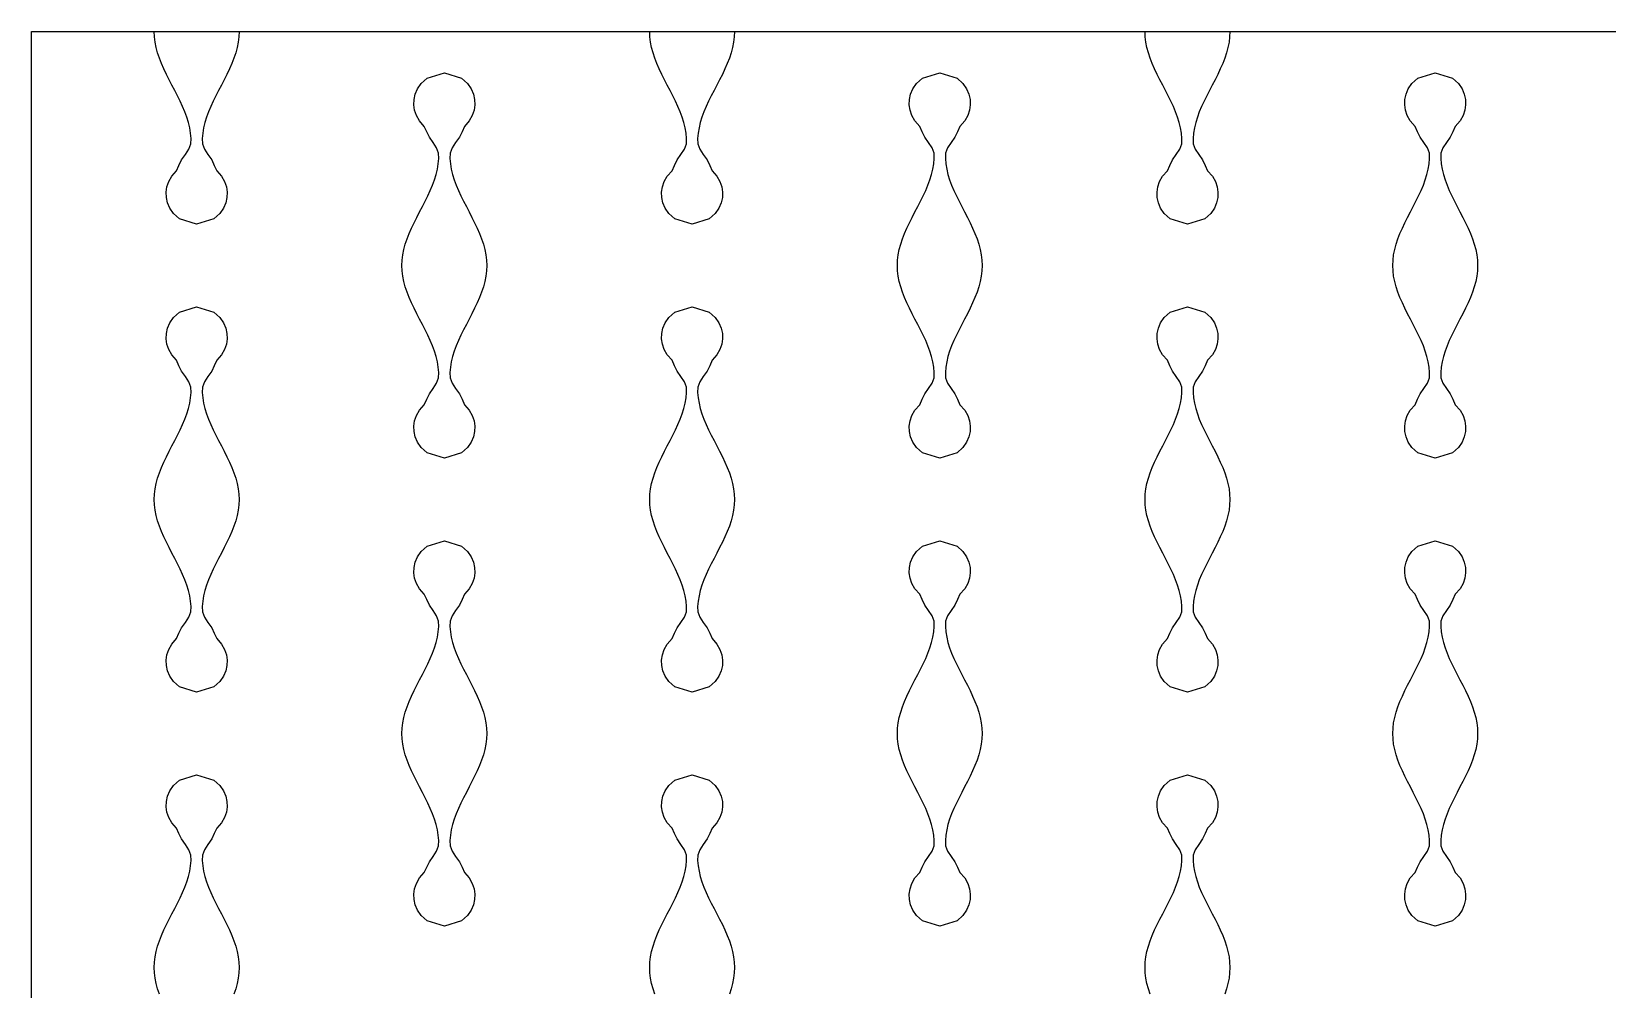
# Model space of a CAD drawing. Header units: millimetres. Extents: x 0 to 120, y 0 to 70.
# Drawn here: x 0 to 57.3, y 35.2 to 70 of the extents above; entities that cross this region are included whole.
import ezdxf

# ---------------------------------------------------------------- set-up
doc = ezdxf.new("R2010")
doc.units = ezdxf.units.MM
doc.layers.add('CUT', color=1, linetype='CONTINUOUS')

msp = doc.modelspace()

# ---------------------------------------------------------------- linework, layer by layer
at = {"layer": 'CUT'}
for points in [[(0, 70), (120, 70), (120, 0), (0, 0), (0, 70)], [(7.54, 70), (7.54, 70), (7.5322, 69.8056), (7.5091, 69.6111), (7.4711, 69.4167), (7.4192, 69.2222), (7.3546, 69.0278), (7.2787, 68.8333), (7.1933, 68.6389), (7.1004, 68.4444), (7.0022, 68.25), (6.9009, 68.0556), (6.7989, 67.8611), (6.6986, 67.6667), (6.6022, 67.4722), (6.512, 67.2778), (6.4302, 67.0833), (6.3586, 66.8889), (6.2988, 66.6944), (6.2523, 66.5), (6.2201, 66.3056), (6.203, 66.1111), (6.207, 65.9167), (6.2801, 65.7222), (6.4086, 65.5278), (6.5459, 65.3333), (6.6421, 65.1389), (6.7288, 64.9444), (6.9046, 64.75), (7.0148, 64.5556), (7.0797, 64.3611), (7.1073, 64.1667), (7.1004, 63.9722), (7.0582, 63.7778), (6.9764, 63.5833), (6.8433, 63.3889), (6.6272, 63.1944), (6, 63), (6, 63), (5.3728, 63.1944), (5.1567, 63.3889), (5.0236, 63.5833), (4.9418, 63.7778), (4.8996, 63.9722), (4.8927, 64.1667), (4.9203, 64.3611), (4.9852, 64.5556), (5.0954, 64.75), (5.2712, 64.9444), (5.3579, 65.1389), (5.4541, 65.3333), (5.5914, 65.5278), (5.7199, 65.7222), (5.793, 65.9167), (5.797, 66.1111), (5.7799, 66.3056), (5.7477, 66.5), (5.7012, 66.6944), (5.6414, 66.8889), (5.5698, 67.0833), (5.488, 67.2778), (5.3978, 67.4722), (5.3014, 67.6667), (5.2011, 67.8611), (5.0991, 68.0556), (4.9978, 68.25), (4.8996, 68.4444), (4.8067, 68.6389), (4.7213, 68.8333), (4.6454, 69.0278), (4.5808, 69.2222), (4.5289, 69.4167), (4.4909, 69.6111), (4.4678, 69.8056), (4.46, 70), (4.46, 70)], [(25.54, 70), (25.54, 70), (25.5322, 69.8056), (25.5091, 69.6111), (25.4711, 69.4167), (25.4192, 69.2222), (25.3546, 69.0278), (25.2787, 68.8333), (25.1933, 68.6389), (25.1004, 68.4444), (25.0022, 68.25), (24.9009, 68.0556), (24.7989, 67.8611), (24.6986, 67.6667), (24.6022, 67.4722), (24.512, 67.2778), (24.4302, 67.0833), (24.3586, 66.8889), (24.2988, 66.6944), (24.2523, 66.5), (24.2201, 66.3056), (24.203, 66.1111), (24.207, 65.9167), (24.2801, 65.7222), (24.4086, 65.5278), (24.5459, 65.3333), (24.6421, 65.1389), (24.7288, 64.9444), (24.9046, 64.75), (25.0148, 64.5556), (25.0797, 64.3611), (25.1073, 64.1667), (25.1004, 63.9722), (25.0582, 63.7778), (24.9764, 63.5833), (24.8433, 63.3889), (24.6272, 63.1944), (24, 63), (24, 63), (23.3728, 63.1944), (23.1567, 63.3889), (23.0236, 63.5833), (22.9418, 63.7778), (22.8996, 63.9722), (22.8927, 64.1667), (22.9203, 64.3611), (22.9852, 64.5556), (23.0954, 64.75), (23.2712, 64.9444), (23.3579, 65.1389), (23.4541, 65.3333), (23.5914, 65.5278), (23.7199, 65.7222), (23.793, 65.9167), (23.797, 66.1111), (23.7799, 66.3056), (23.7477, 66.5), (23.7012, 66.6944), (23.6414, 66.8889), (23.5698, 67.0833), (23.488, 67.2778), (23.3978, 67.4722), (23.3014, 67.6667), (23.2011, 67.8611), (23.0991, 68.0556), (22.9978, 68.25), (22.8996, 68.4444), (22.8067, 68.6389), (22.7213, 68.8333), (22.6454, 69.0278), (22.5808, 69.2222), (22.5289, 69.4167), (22.4909, 69.6111), (22.4678, 69.8056), (22.46, 70), (22.46, 70)], [(43.54, 70), (43.54, 70), (43.5322, 69.8056), (43.5091, 69.6111), (43.4711, 69.4167), (43.4192, 69.2222), (43.3546, 69.0278), (43.2787, 68.8333), (43.1933, 68.6389), (43.1004, 68.4444), (43.0022, 68.25), (42.9009, 68.0556), (42.7989, 67.8611), (42.6986, 67.6667), (42.6022, 67.4722), (42.512, 67.2778), (42.4302, 67.0833), (42.3586, 66.8889), (42.2988, 66.6944), (42.2523, 66.5), (42.2201, 66.3056), (42.203, 66.1111), (42.207, 65.9167), (42.2801, 65.7222), (42.4086, 65.5278), (42.5459, 65.3333), (42.6421, 65.1389), (42.7288, 64.9444), (42.9046, 64.75), (43.0148, 64.5556), (43.0797, 64.3611), (43.1073, 64.1667), (43.1004, 63.9722), (43.0582, 63.7778), (42.9764, 63.5833), (42.8433, 63.3889), (42.6272, 63.1944), (42, 63), (42, 63), (41.3728, 63.1944), (41.1567, 63.3889), (41.0236, 63.5833), (40.9418, 63.7778), (40.8996, 63.9722), (40.8927, 64.1667), (40.9203, 64.3611), (40.9852, 64.5556), (41.0954, 64.75), (41.2712, 64.9444), (41.3579, 65.1389), (41.4541, 65.3333), (41.5914, 65.5278), (41.7199, 65.7222), (41.793, 65.9167), (41.797, 66.1111), (41.7799, 66.3056), (41.7477, 66.5), (41.7012, 66.6944), (41.6414, 66.8889), (41.5698, 67.0833), (41.488, 67.2778), (41.3978, 67.4722), (41.3014, 67.6667), (41.2011, 67.8611), (41.0991, 68.0556), (40.9978, 68.25), (40.8996, 68.4444), (40.8067, 68.6389), (40.7213, 68.8333), (40.6454, 69.0278), (40.5808, 69.2222), (40.5289, 69.4167), (40.4909, 69.6111), (40.4678, 69.8056), (40.46, 70), (40.46, 70)], [(15, 68.5), (15.6272, 68.3056), (15.8433, 68.1111), (15.9764, 67.9167), (16.0582, 67.7222), (16.1004, 67.5278), (16.1073, 67.3333), (16.0797, 67.1389), (16.0148, 66.9444), (15.9046, 66.75), (15.7288, 66.5556), (15.6421, 66.3611), (15.5459, 66.1667), (15.4086, 65.9722), (15.2801, 65.7778), (15.207, 65.5833), (15.203, 65.3889), (15.2201, 65.1944), (15.2523, 65), (15.2988, 64.8056), (15.3586, 64.6111), (15.4302, 64.4167), (15.512, 64.2222), (15.6022, 64.0278), (15.6986, 63.8333), (15.7989, 63.6389), (15.9009, 63.4444), (16.0022, 63.25), (16.1004, 63.0556), (16.1933, 62.8611), (16.2787, 62.6667), (16.3546, 62.4722), (16.4192, 62.2778), (16.4711, 62.0833), (16.5091, 61.8889), (16.5322, 61.6944), (16.54, 61.5), (16.5322, 61.3056), (16.5091, 61.1111), (16.4711, 60.9167), (16.4192, 60.7222), (16.3546, 60.5278), (16.2787, 60.3333), (16.1933, 60.1389), (16.1004, 59.9444), (16.0022, 59.75), (15.9009, 59.5556), (15.7989, 59.3611), (15.6986, 59.1667), (15.6022, 58.9722), (15.512, 58.7778), (15.4302, 58.5833), (15.3586, 58.3889), (15.2988, 58.1944), (15.2523, 58), (15.2201, 57.8056), (15.203, 57.6111), (15.207, 57.4167), (15.2801, 57.2222), (15.4086, 57.0278), (15.5459, 56.8333), (15.6421, 56.6389), (15.7288, 56.4444), (15.9046, 56.25), (16.0148, 56.0556), (16.0797, 55.8611), (16.1073, 55.6667), (16.1004, 55.4722), (16.0582, 55.2778), (15.9764, 55.0833), (15.8433, 54.8889), (15.6272, 54.6944), (15, 54.5), (15, 54.5), (14.3728, 54.6944), (14.1567, 54.8889), (14.0236, 55.0833), (13.9418, 55.2778), (13.8996, 55.4722), (13.8927, 55.6667), (13.9203, 55.8611), (13.9852, 56.0556), (14.0954, 56.25), (14.2712, 56.4444), (14.3579, 56.6389), (14.4541, 56.8333), (14.5914, 57.0278), (14.7199, 57.2222), (14.793, 57.4167), (14.797, 57.6111), (14.7799, 57.8056), (14.7477, 58), (14.7012, 58.1944), (14.6414, 58.3889), (14.5698, 58.5833), (14.488, 58.7778), (14.3978, 58.9722), (14.3014, 59.1667), (14.2011, 59.3611), (14.0991, 59.5556), (13.9978, 59.75), (13.8996, 59.9444), (13.8067, 60.1389), (13.7213, 60.3333), (13.6454, 60.5278), (13.5808, 60.7222), (13.5289, 60.9167), (13.4909, 61.1111), (13.4678, 61.3056), (13.46, 61.5), (13.4678, 61.6944), (13.4909, 61.8889), (13.5289, 62.0833), (13.5808, 62.2778), (13.6454, 62.4722), (13.7213, 62.6667), (13.8067, 62.8611), (13.8996, 63.0556), (13.9978, 63.25), (14.0991, 63.4444), (14.2011, 63.6389), (14.3014, 63.8333), (14.3978, 64.0278), (14.488, 64.2222), (14.5698, 64.4167), (14.6414, 64.6111), (14.7012, 64.8056), (14.7477, 65), (14.7799, 65.1944), (14.797, 65.3889), (14.793, 65.5833), (14.7199, 65.7778), (14.5914, 65.9722), (14.4541, 66.1667), (14.3579, 66.3611), (14.2712, 66.5556), (14.0954, 66.75), (13.9852, 66.9444), (13.9203, 67.1389), (13.8927, 67.3333), (13.8996, 67.5278), (13.9418, 67.7222), (14.0236, 67.9167), (14.1567, 68.1111), (14.3728, 68.3056), (15, 68.5), (15, 68.5)], [(33, 68.5), (33.6272, 68.3056), (33.8433, 68.1111), (33.9764, 67.9167), (34.0582, 67.7222), (34.1004, 67.5278), (34.1073, 67.3333), (34.0797, 67.1389), (34.0148, 66.9444), (33.9046, 66.75), (33.7288, 66.5556), (33.6421, 66.3611), (33.5459, 66.1667), (33.4086, 65.9722), (33.2801, 65.7778), (33.207, 65.5833), (33.203, 65.3889), (33.2201, 65.1944), (33.2523, 65), (33.2988, 64.8056), (33.3586, 64.6111), (33.4302, 64.4167), (33.512, 64.2222), (33.6022, 64.0278), (33.6986, 63.8333), (33.7989, 63.6389), (33.9009, 63.4444), (34.0022, 63.25), (34.1004, 63.0556), (34.1933, 62.8611), (34.2787, 62.6667), (34.3546, 62.4722), (34.4192, 62.2778), (34.4711, 62.0833), (34.5091, 61.8889), (34.5322, 61.6944), (34.54, 61.5), (34.5322, 61.3056), (34.5091, 61.1111), (34.4711, 60.9167), (34.4192, 60.7222), (34.3546, 60.5278), (34.2787, 60.3333), (34.1933, 60.1389), (34.1004, 59.9444), (34.0022, 59.75), (33.9009, 59.5556), (33.7989, 59.3611), (33.6986, 59.1667), (33.6022, 58.9722), (33.512, 58.7778), (33.4302, 58.5833), (33.3586, 58.3889), (33.2988, 58.1944), (33.2523, 58), (33.2201, 57.8056), (33.203, 57.6111), (33.207, 57.4167), (33.2801, 57.2222), (33.4086, 57.0278), (33.5459, 56.8333), (33.6421, 56.6389), (33.7288, 56.4444), (33.9046, 56.25), (34.0148, 56.0556), (34.0797, 55.8611), (34.1073, 55.6667), (34.1004, 55.4722), (34.0582, 55.2778), (33.9764, 55.0833), (33.8433, 54.8889), (33.6272, 54.6944), (33, 54.5), (33, 54.5), (32.3728, 54.6944), (32.1567, 54.8889), (32.0236, 55.0833), (31.9418, 55.2778), (31.8996, 55.4722), (31.8927, 55.6667), (31.9203, 55.8611), (31.9852, 56.0556), (32.0954, 56.25), (32.2712, 56.4444), (32.3579, 56.6389), (32.4541, 56.8333), (32.5914, 57.0278), (32.7199, 57.2222), (32.793, 57.4167), (32.797, 57.6111), (32.7799, 57.8056), (32.7477, 58), (32.7012, 58.1944), (32.6414, 58.3889), (32.5698, 58.5833), (32.488, 58.7778), (32.3978, 58.9722), (32.3014, 59.1667), (32.2011, 59.3611), (32.0991, 59.5556), (31.9978, 59.75), (31.8996, 59.9444), (31.8067, 60.1389), (31.7213, 60.3333), (31.6454, 60.5278), (31.5808, 60.7222), (31.5289, 60.9167), (31.4909, 61.1111), (31.4678, 61.3056), (31.46, 61.5), (31.4678, 61.6944), (31.4909, 61.8889), (31.5289, 62.0833), (31.5808, 62.2778), (31.6454, 62.4722), (31.7213, 62.6667), (31.8067, 62.8611), (31.8996, 63.0556), (31.9978, 63.25), (32.0991, 63.4444), (32.2011, 63.6389), (32.3014, 63.8333), (32.3978, 64.0278), (32.488, 64.2222), (32.5698, 64.4167), (32.6414, 64.6111), (32.7012, 64.8056), (32.7477, 65), (32.7799, 65.1944), (32.797, 65.3889), (32.793, 65.5833), (32.7199, 65.7778), (32.5914, 65.9722), (32.4541, 66.1667), (32.3579, 66.3611), (32.2712, 66.5556), (32.0954, 66.75), (31.9852, 66.9444), (31.9203, 67.1389), (31.8927, 67.3333), (31.8996, 67.5278), (31.9418, 67.7222), (32.0236, 67.9167), (32.1567, 68.1111), (32.3728, 68.3056), (33, 68.5), (33, 68.5)], [(51, 68.5), (51.6272, 68.3056), (51.8433, 68.1111), (51.9764, 67.9167), (52.0582, 67.7222), (52.1004, 67.5278), (52.1073, 67.3333), (52.0797, 67.1389), (52.0148, 66.9444), (51.9046, 66.75), (51.7288, 66.5556), (51.6421, 66.3611), (51.5459, 66.1667), (51.4086, 65.9722), (51.2801, 65.7778), (51.207, 65.5833), (51.203, 65.3889), (51.2201, 65.1944), (51.2523, 65), (51.2988, 64.8056), (51.3586, 64.6111), (51.4302, 64.4167), (51.512, 64.2222), (51.6022, 64.0278), (51.6986, 63.8333), (51.7989, 63.6389), (51.9009, 63.4444), (52.0022, 63.25), (52.1004, 63.0556), (52.1933, 62.8611), (52.2787, 62.6667), (52.3546, 62.4722), (52.4192, 62.2778), (52.4711, 62.0833), (52.5091, 61.8889), (52.5322, 61.6944), (52.54, 61.5), (52.5322, 61.3056), (52.5091, 61.1111), (52.4711, 60.9167), (52.4192, 60.7222), (52.3546, 60.5278), (52.2787, 60.3333), (52.1933, 60.1389), (52.1004, 59.9444), (52.0022, 59.75), (51.9009, 59.5556), (51.7989, 59.3611), (51.6986, 59.1667), (51.6022, 58.9722), (51.512, 58.7778), (51.4302, 58.5833), (51.3586, 58.3889), (51.2988, 58.1944), (51.2523, 58), (51.2201, 57.8056), (51.203, 57.6111), (51.207, 57.4167), (51.2801, 57.2222), (51.4086, 57.0278), (51.5459, 56.8333), (51.6421, 56.6389), (51.7288, 56.4444), (51.9046, 56.25), (52.0148, 56.0556), (52.0797, 55.8611), (52.1073, 55.6667), (52.1004, 55.4722), (52.0582, 55.2778), (51.9764, 55.0833), (51.8433, 54.8889), (51.6272, 54.6944), (51, 54.5), (51, 54.5), (50.3728, 54.6944), (50.1567, 54.8889), (50.0236, 55.0833), (49.9418, 55.2778), (49.8996, 55.4722), (49.8927, 55.6667), (49.9203, 55.8611), (49.9852, 56.0556), (50.0954, 56.25), (50.2712, 56.4444), (50.3579, 56.6389), (50.4541, 56.8333), (50.5914, 57.0278), (50.7199, 57.2222), (50.793, 57.4167), (50.797, 57.6111), (50.7799, 57.8056), (50.7477, 58), (50.7012, 58.1944), (50.6414, 58.3889), (50.5698, 58.5833), (50.488, 58.7778), (50.3978, 58.9722), (50.3014, 59.1667), (50.2011, 59.3611), (50.0991, 59.5556), (49.9978, 59.75), (49.8996, 59.9444), (49.8067, 60.1389), (49.7213, 60.3333), (49.6454, 60.5278), (49.5808, 60.7222), (49.5289, 60.9167), (49.4909, 61.1111), (49.4678, 61.3056), (49.46, 61.5), (49.4678, 61.6944), (49.4909, 61.8889), (49.5289, 62.0833), (49.5808, 62.2778), (49.6454, 62.4722), (49.7213, 62.6667), (49.8067, 62.8611), (49.8996, 63.0556), (49.9978, 63.25), (50.0991, 63.4444), (50.2011, 63.6389), (50.3014, 63.8333), (50.3978, 64.0278), (50.488, 64.2222), (50.5698, 64.4167), (50.6414, 64.6111), (50.7012, 64.8056), (50.7477, 65), (50.7799, 65.1944), (50.797, 65.3889), (50.793, 65.5833), (50.7199, 65.7778), (50.5914, 65.9722), (50.4541, 66.1667), (50.3579, 66.3611), (50.2712, 66.5556), (50.0954, 66.75), (49.9852, 66.9444), (49.9203, 67.1389), (49.8927, 67.3333), (49.8996, 67.5278), (49.9418, 67.7222), (50.0236, 67.9167), (50.1567, 68.1111), (50.3728, 68.3056), (51, 68.5), (51, 68.5)], [(6, 60), (6.6272, 59.8056), (6.8433, 59.6111), (6.9764, 59.4167), (7.0582, 59.2222), (7.1004, 59.0278), (7.1073, 58.8333), (7.0797, 58.6389), (7.0148, 58.4444), (6.9046, 58.25), (6.7288, 58.0556), (6.6421, 57.8611), (6.5459, 57.6667), (6.4086, 57.4722), (6.2801, 57.2778), (6.207, 57.0833), (6.203, 56.8889), (6.2201, 56.6944), (6.2523, 56.5), (6.2988, 56.3056), (6.3586, 56.1111), (6.4302, 55.9167), (6.512, 55.7222), (6.6022, 55.5278), (6.6986, 55.3333), (6.7989, 55.1389), (6.9009, 54.9444), (7.0022, 54.75), (7.1004, 54.5556), (7.1933, 54.3611), (7.2787, 54.1667), (7.3546, 53.9722), (7.4192, 53.7778), (7.4711, 53.5833), (7.5091, 53.3889), (7.5322, 53.1944), (7.54, 53), (7.5322, 52.8056), (7.5091, 52.6111), (7.4711, 52.4167), (7.4192, 52.2222), (7.3546, 52.0278), (7.2787, 51.8333), (7.1933, 51.6389), (7.1004, 51.4444), (7.0022, 51.25), (6.9009, 51.0556), (6.7989, 50.8611), (6.6986, 50.6667), (6.6022, 50.4722), (6.512, 50.2778), (6.4302, 50.0833), (6.3586, 49.8889), (6.2988, 49.6944), (6.2523, 49.5), (6.2201, 49.3056), (6.203, 49.1111), (6.207, 48.9167), (6.2801, 48.7222), (6.4086, 48.5278), (6.5459, 48.3333), (6.6421, 48.1389), (6.7288, 47.9444), (6.9046, 47.75), (7.0148, 47.5556), (7.0797, 47.3611), (7.1073, 47.1667), (7.1004, 46.9722), (7.0582, 46.7778), (6.9764, 46.5833), (6.8433, 46.3889), (6.6272, 46.1944), (6, 46), (6, 46), (5.3728, 46.1944), (5.1567, 46.3889), (5.0236, 46.5833), (4.9418, 46.7778), (4.8996, 46.9722), (4.8927, 47.1667), (4.9203, 47.3611), (4.9852, 47.5556), (5.0954, 47.75), (5.2712, 47.9444), (5.3579, 48.1389), (5.4541, 48.3333), (5.5914, 48.5278), (5.7199, 48.7222), (5.793, 48.9167), (5.797, 49.1111), (5.7799, 49.3056), (5.7477, 49.5), (5.7012, 49.6944), (5.6414, 49.8889), (5.5698, 50.0833), (5.488, 50.2778), (5.3978, 50.4722), (5.3014, 50.6667), (5.2011, 50.8611), (5.0991, 51.0556), (4.9978, 51.25), (4.8996, 51.4444), (4.8067, 51.6389), (4.7213, 51.8333), (4.6454, 52.0278), (4.5808, 52.2222), (4.5289, 52.4167), (4.4909, 52.6111), (4.4678, 52.8056), (4.46, 53), (4.4678, 53.1944), (4.4909, 53.3889), (4.5289, 53.5833), (4.5808, 53.7778), (4.6454, 53.9722), (4.7213, 54.1667), (4.8067, 54.3611), (4.8996, 54.5556), (4.9978, 54.75), (5.0991, 54.9444), (5.2011, 55.1389), (5.3014, 55.3333), (5.3978, 55.5278), (5.488, 55.7222), (5.5698, 55.9167), (5.6414, 56.1111), (5.7012, 56.3056), (5.7477, 56.5), (5.7799, 56.6944), (5.797, 56.8889), (5.793, 57.0833), (5.7199, 57.2778), (5.5914, 57.4722), (5.4541, 57.6667), (5.3579, 57.8611), (5.2712, 58.0556), (5.0954, 58.25), (4.9852, 58.4444), (4.9203, 58.6389), (4.8927, 58.8333), (4.8996, 59.0278), (4.9418, 59.2222), (5.0236, 59.4167), (5.1567, 59.6111), (5.3728, 59.8056), (6, 60), (6, 60)], [(24, 60), (24.6272, 59.8056), (24.8433, 59.6111), (24.9764, 59.4167), (25.0582, 59.2222), (25.1004, 59.0278), (25.1073, 58.8333), (25.0797, 58.6389), (25.0148, 58.4444), (24.9046, 58.25), (24.7288, 58.0556), (24.6421, 57.8611), (24.5459, 57.6667), (24.4086, 57.4722), (24.2801, 57.2778), (24.207, 57.0833), (24.203, 56.8889), (24.2201, 56.6944), (24.2523, 56.5), (24.2988, 56.3056), (24.3586, 56.1111), (24.4302, 55.9167), (24.512, 55.7222), (24.6022, 55.5278), (24.6986, 55.3333), (24.7989, 55.1389), (24.9009, 54.9444), (25.0022, 54.75), (25.1004, 54.5556), (25.1933, 54.3611), (25.2787, 54.1667), (25.3546, 53.9722), (25.4192, 53.7778), (25.4711, 53.5833), (25.5091, 53.3889), (25.5322, 53.1944), (25.54, 53), (25.5322, 52.8056), (25.5091, 52.6111), (25.4711, 52.4167), (25.4192, 52.2222), (25.3546, 52.0278), (25.2787, 51.8333), (25.1933, 51.6389), (25.1004, 51.4444), (25.0022, 51.25), (24.9009, 51.0556), (24.7989, 50.8611), (24.6986, 50.6667), (24.6022, 50.4722), (24.512, 50.2778), (24.4302, 50.0833), (24.3586, 49.8889), (24.2988, 49.6944), (24.2523, 49.5), (24.2201, 49.3056), (24.203, 49.1111), (24.207, 48.9167), (24.2801, 48.7222), (24.4086, 48.5278), (24.5459, 48.3333), (24.6421, 48.1389), (24.7288, 47.9444), (24.9046, 47.75), (25.0148, 47.5556), (25.0797, 47.3611), (25.1073, 47.1667), (25.1004, 46.9722), (25.0582, 46.7778), (24.9764, 46.5833), (24.8433, 46.3889), (24.6272, 46.1944), (24, 46), (24, 46), (23.3728, 46.1944), (23.1567, 46.3889), (23.0236, 46.5833), (22.9418, 46.7778), (22.8996, 46.9722), (22.8927, 47.1667), (22.9203, 47.3611), (22.9852, 47.5556), (23.0954, 47.75), (23.2712, 47.9444), (23.3579, 48.1389), (23.4541, 48.3333), (23.5914, 48.5278), (23.7199, 48.7222), (23.793, 48.9167), (23.797, 49.1111), (23.7799, 49.3056), (23.7477, 49.5), (23.7012, 49.6944), (23.6414, 49.8889), (23.5698, 50.0833), (23.488, 50.2778), (23.3978, 50.4722), (23.3014, 50.6667), (23.2011, 50.8611), (23.0991, 51.0556), (22.9978, 51.25), (22.8996, 51.4444), (22.8067, 51.6389), (22.7213, 51.8333), (22.6454, 52.0278), (22.5808, 52.2222), (22.5289, 52.4167), (22.4909, 52.6111), (22.4678, 52.8056), (22.46, 53), (22.4678, 53.1944), (22.4909, 53.3889), (22.5289, 53.5833), (22.5808, 53.7778), (22.6454, 53.9722), (22.7213, 54.1667), (22.8067, 54.3611), (22.8996, 54.5556), (22.9978, 54.75), (23.0991, 54.9444), (23.2011, 55.1389), (23.3014, 55.3333), (23.3978, 55.5278), (23.488, 55.7222), (23.5698, 55.9167), (23.6414, 56.1111), (23.7012, 56.3056), (23.7477, 56.5), (23.7799, 56.6944), (23.797, 56.8889), (23.793, 57.0833), (23.7199, 57.2778), (23.5914, 57.4722), (23.4541, 57.6667), (23.3579, 57.8611), (23.2712, 58.0556), (23.0954, 58.25), (22.9852, 58.4444), (22.9203, 58.6389), (22.8927, 58.8333), (22.8996, 59.0278), (22.9418, 59.2222), (23.0236, 59.4167), (23.1567, 59.6111), (23.3728, 59.8056), (24, 60), (24, 60)], [(42, 60), (42.6272, 59.8056), (42.8433, 59.6111), (42.9764, 59.4167), (43.0582, 59.2222), (43.1004, 59.0278), (43.1073, 58.8333), (43.0797, 58.6389), (43.0148, 58.4444), (42.9046, 58.25), (42.7288, 58.0556), (42.6421, 57.8611), (42.5459, 57.6667), (42.4086, 57.4722), (42.2801, 57.2778), (42.207, 57.0833), (42.203, 56.8889), (42.2201, 56.6944), (42.2523, 56.5), (42.2988, 56.3056), (42.3586, 56.1111), (42.4302, 55.9167), (42.512, 55.7222), (42.6022, 55.5278), (42.6986, 55.3333), (42.7989, 55.1389), (42.9009, 54.9444), (43.0022, 54.75), (43.1004, 54.5556), (43.1933, 54.3611), (43.2787, 54.1667), (43.3546, 53.9722), (43.4192, 53.7778), (43.4711, 53.5833), (43.5091, 53.3889), (43.5322, 53.1944), (43.54, 53), (43.5322, 52.8056), (43.5091, 52.6111), (43.4711, 52.4167), (43.4192, 52.2222), (43.3546, 52.0278), (43.2787, 51.8333), (43.1933, 51.6389), (43.1004, 51.4444), (43.0022, 51.25), (42.9009, 51.0556), (42.7989, 50.8611), (42.6986, 50.6667), (42.6022, 50.4722), (42.512, 50.2778), (42.4302, 50.0833), (42.3586, 49.8889), (42.2988, 49.6944), (42.2523, 49.5), (42.2201, 49.3056), (42.203, 49.1111), (42.207, 48.9167), (42.2801, 48.7222), (42.4086, 48.5278), (42.5459, 48.3333), (42.6421, 48.1389), (42.7288, 47.9444), (42.9046, 47.75), (43.0148, 47.5556), (43.0797, 47.3611), (43.1073, 47.1667), (43.1004, 46.9722), (43.0582, 46.7778), (42.9764, 46.5833), (42.8433, 46.3889), (42.6272, 46.1944), (42, 46), (42, 46), (41.3728, 46.1944), (41.1567, 46.3889), (41.0236, 46.5833), (40.9418, 46.7778), (40.8996, 46.9722), (40.8927, 47.1667), (40.9203, 47.3611), (40.9852, 47.5556), (41.0954, 47.75), (41.2712, 47.9444), (41.3579, 48.1389), (41.4541, 48.3333), (41.5914, 48.5278), (41.7199, 48.7222), (41.793, 48.9167), (41.797, 49.1111), (41.7799, 49.3056), (41.7477, 49.5), (41.7012, 49.6944), (41.6414, 49.8889), (41.5698, 50.0833), (41.488, 50.2778), (41.3978, 50.4722), (41.3014, 50.6667), (41.2011, 50.8611), (41.0991, 51.0556), (40.9978, 51.25), (40.8996, 51.4444), (40.8067, 51.6389), (40.7213, 51.8333), (40.6454, 52.0278), (40.5808, 52.2222), (40.5289, 52.4167), (40.4909, 52.6111), (40.4678, 52.8056), (40.46, 53), (40.4678, 53.1944), (40.4909, 53.3889), (40.5289, 53.5833), (40.5808, 53.7778), (40.6454, 53.9722), (40.7213, 54.1667), (40.8067, 54.3611), (40.8996, 54.5556), (40.9978, 54.75), (41.0991, 54.9444), (41.2011, 55.1389), (41.3014, 55.3333), (41.3978, 55.5278), (41.488, 55.7222), (41.5698, 55.9167), (41.6414, 56.1111), (41.7012, 56.3056), (41.7477, 56.5), (41.7799, 56.6944), (41.797, 56.8889), (41.793, 57.0833), (41.7199, 57.2778), (41.5914, 57.4722), (41.4541, 57.6667), (41.3579, 57.8611), (41.2712, 58.0556), (41.0954, 58.25), (40.9852, 58.4444), (40.9203, 58.6389), (40.8927, 58.8333), (40.8996, 59.0278), (40.9418, 59.2222), (41.0236, 59.4167), (41.1567, 59.6111), (41.3728, 59.8056), (42, 60), (42, 60)], [(15, 51.5), (15.6272, 51.3056), (15.8433, 51.1111), (15.9764, 50.9167), (16.0582, 50.7222), (16.1004, 50.5278), (16.1073, 50.3333), (16.0797, 50.1389), (16.0148, 49.9444), (15.9046, 49.75), (15.7288, 49.5556), (15.6421, 49.3611), (15.5459, 49.1667), (15.4086, 48.9722), (15.2801, 48.7778), (15.207, 48.5833), (15.203, 48.3889), (15.2201, 48.1944), (15.2523, 48), (15.2988, 47.8056), (15.3586, 47.6111), (15.4302, 47.4167), (15.512, 47.2222), (15.6022, 47.0278), (15.6986, 46.8333), (15.7989, 46.6389), (15.9009, 46.4444), (16.0022, 46.25), (16.1004, 46.0556), (16.1933, 45.8611), (16.2787, 45.6667), (16.3546, 45.4722), (16.4192, 45.2778), (16.4711, 45.0833), (16.5091, 44.8889), (16.5322, 44.6944), (16.54, 44.5), (16.5322, 44.3056), (16.5091, 44.1111), (16.4711, 43.9167), (16.4192, 43.7222), (16.3546, 43.5278), (16.2787, 43.3333), (16.1933, 43.1389), (16.1004, 42.9444), (16.0022, 42.75), (15.9009, 42.5556), (15.7989, 42.3611), (15.6986, 42.1667), (15.6022, 41.9722), (15.512, 41.7778), (15.4302, 41.5833), (15.3586, 41.3889), (15.2988, 41.1944), (15.2523, 41), (15.2201, 40.8056), (15.203, 40.6111), (15.207, 40.4167), (15.2801, 40.2222), (15.4086, 40.0278), (15.5459, 39.8333), (15.6421, 39.6389), (15.7288, 39.4444), (15.9046, 39.25), (16.0148, 39.0556), (16.0797, 38.8611), (16.1073, 38.6667), (16.1004, 38.4722), (16.0582, 38.2778), (15.9764, 38.0833), (15.8433, 37.8889), (15.6272, 37.6944), (15, 37.5), (15, 37.5), (14.3728, 37.6944), (14.1567, 37.8889), (14.0236, 38.0833), (13.9418, 38.2778), (13.8996, 38.4722), (13.8927, 38.6667), (13.9203, 38.8611), (13.9852, 39.0556), (14.0954, 39.25), (14.2712, 39.4444), (14.3579, 39.6389), (14.4541, 39.8333), (14.5914, 40.0278), (14.7199, 40.2222), (14.793, 40.4167), (14.797, 40.6111), (14.7799, 40.8056), (14.7477, 41), (14.7012, 41.1944), (14.6414, 41.3889), (14.5698, 41.5833), (14.488, 41.7778), (14.3978, 41.9722), (14.3014, 42.1667), (14.2011, 42.3611), (14.0991, 42.5556), (13.9978, 42.75), (13.8996, 42.9444), (13.8067, 43.1389), (13.7213, 43.3333), (13.6454, 43.5278), (13.5808, 43.7222), (13.5289, 43.9167), (13.4909, 44.1111), (13.4678, 44.3056), (13.46, 44.5), (13.4678, 44.6944), (13.4909, 44.8889), (13.5289, 45.0833), (13.5808, 45.2778), (13.6454, 45.4722), (13.7213, 45.6667), (13.8067, 45.8611), (13.8996, 46.0556), (13.9978, 46.25), (14.0991, 46.4444), (14.2011, 46.6389), (14.3014, 46.8333), (14.3978, 47.0278), (14.488, 47.2222), (14.5698, 47.4167), (14.6414, 47.6111), (14.7012, 47.8056), (14.7477, 48), (14.7799, 48.1944), (14.797, 48.3889), (14.793, 48.5833), (14.7199, 48.7778), (14.5914, 48.9722), (14.4541, 49.1667), (14.3579, 49.3611), (14.2712, 49.5556), (14.0954, 49.75), (13.9852, 49.9444), (13.9203, 50.1389), (13.8927, 50.3333), (13.8996, 50.5278), (13.9418, 50.7222), (14.0236, 50.9167), (14.1567, 51.1111), (14.3728, 51.3056), (15, 51.5), (15, 51.5)], [(33, 51.5), (33.6272, 51.3056), (33.8433, 51.1111), (33.9764, 50.9167), (34.0582, 50.7222), (34.1004, 50.5278), (34.1073, 50.3333), (34.0797, 50.1389), (34.0148, 49.9444), (33.9046, 49.75), (33.7288, 49.5556), (33.6421, 49.3611), (33.5459, 49.1667), (33.4086, 48.9722), (33.2801, 48.7778), (33.207, 48.5833), (33.203, 48.3889), (33.2201, 48.1944), (33.2523, 48), (33.2988, 47.8056), (33.3586, 47.6111), (33.4302, 47.4167), (33.512, 47.2222), (33.6022, 47.0278), (33.6986, 46.8333), (33.7989, 46.6389), (33.9009, 46.4444), (34.0022, 46.25), (34.1004, 46.0556), (34.1933, 45.8611), (34.2787, 45.6667), (34.3546, 45.4722), (34.4192, 45.2778), (34.4711, 45.0833), (34.5091, 44.8889), (34.5322, 44.6944), (34.54, 44.5), (34.5322, 44.3056), (34.5091, 44.1111), (34.4711, 43.9167), (34.4192, 43.7222), (34.3546, 43.5278), (34.2787, 43.3333), (34.1933, 43.1389), (34.1004, 42.9444), (34.0022, 42.75), (33.9009, 42.5556), (33.7989, 42.3611), (33.6986, 42.1667), (33.6022, 41.9722), (33.512, 41.7778), (33.4302, 41.5833), (33.3586, 41.3889), (33.2988, 41.1944), (33.2523, 41), (33.2201, 40.8056), (33.203, 40.6111), (33.207, 40.4167), (33.2801, 40.2222), (33.4086, 40.0278), (33.5459, 39.8333), (33.6421, 39.6389), (33.7288, 39.4444), (33.9046, 39.25), (34.0148, 39.0556), (34.0797, 38.8611), (34.1073, 38.6667), (34.1004, 38.4722), (34.0582, 38.2778), (33.9764, 38.0833), (33.8433, 37.8889), (33.6272, 37.6944), (33, 37.5), (33, 37.5), (32.3728, 37.6944), (32.1567, 37.8889), (32.0236, 38.0833), (31.9418, 38.2778), (31.8996, 38.4722), (31.8927, 38.6667), (31.9203, 38.8611), (31.9852, 39.0556), (32.0954, 39.25), (32.2712, 39.4444), (32.3579, 39.6389), (32.4541, 39.8333), (32.5914, 40.0278), (32.7199, 40.2222), (32.793, 40.4167), (32.797, 40.6111), (32.7799, 40.8056), (32.7477, 41), (32.7012, 41.1944), (32.6414, 41.3889), (32.5698, 41.5833), (32.488, 41.7778), (32.3978, 41.9722), (32.3014, 42.1667), (32.2011, 42.3611), (32.0991, 42.5556), (31.9978, 42.75), (31.8996, 42.9444), (31.8067, 43.1389), (31.7213, 43.3333), (31.6454, 43.5278), (31.5808, 43.7222), (31.5289, 43.9167), (31.4909, 44.1111), (31.4678, 44.3056), (31.46, 44.5), (31.4678, 44.6944), (31.4909, 44.8889), (31.5289, 45.0833), (31.5808, 45.2778), (31.6454, 45.4722), (31.7213, 45.6667), (31.8067, 45.8611), (31.8996, 46.0556), (31.9978, 46.25), (32.0991, 46.4444), (32.2011, 46.6389), (32.3014, 46.8333), (32.3978, 47.0278), (32.488, 47.2222), (32.5698, 47.4167), (32.6414, 47.6111), (32.7012, 47.8056), (32.7477, 48), (32.7799, 48.1944), (32.797, 48.3889), (32.793, 48.5833), (32.7199, 48.7778), (32.5914, 48.9722), (32.4541, 49.1667), (32.3579, 49.3611), (32.2712, 49.5556), (32.0954, 49.75), (31.9852, 49.9444), (31.9203, 50.1389), (31.8927, 50.3333), (31.8996, 50.5278), (31.9418, 50.7222), (32.0236, 50.9167), (32.1567, 51.1111), (32.3728, 51.3056), (33, 51.5), (33, 51.5)], [(51, 51.5), (51.6272, 51.3056), (51.8433, 51.1111), (51.9764, 50.9167), (52.0582, 50.7222), (52.1004, 50.5278), (52.1073, 50.3333), (52.0797, 50.1389), (52.0148, 49.9444), (51.9046, 49.75), (51.7288, 49.5556), (51.6421, 49.3611), (51.5459, 49.1667), (51.4086, 48.9722), (51.2801, 48.7778), (51.207, 48.5833), (51.203, 48.3889), (51.2201, 48.1944), (51.2523, 48), (51.2988, 47.8056), (51.3586, 47.6111), (51.4302, 47.4167), (51.512, 47.2222), (51.6022, 47.0278), (51.6986, 46.8333), (51.7989, 46.6389), (51.9009, 46.4444), (52.0022, 46.25), (52.1004, 46.0556), (52.1933, 45.8611), (52.2787, 45.6667), (52.3546, 45.4722), (52.4192, 45.2778), (52.4711, 45.0833), (52.5091, 44.8889), (52.5322, 44.6944), (52.54, 44.5), (52.5322, 44.3056), (52.5091, 44.1111), (52.4711, 43.9167), (52.4192, 43.7222), (52.3546, 43.5278), (52.2787, 43.3333), (52.1933, 43.1389), (52.1004, 42.9444), (52.0022, 42.75), (51.9009, 42.5556), (51.7989, 42.3611), (51.6986, 42.1667), (51.6022, 41.9722), (51.512, 41.7778), (51.4302, 41.5833), (51.3586, 41.3889), (51.2988, 41.1944), (51.2523, 41), (51.2201, 40.8056), (51.203, 40.6111), (51.207, 40.4167), (51.2801, 40.2222), (51.4086, 40.0278), (51.5459, 39.8333), (51.6421, 39.6389), (51.7288, 39.4444), (51.9046, 39.25), (52.0148, 39.0556), (52.0797, 38.8611), (52.1073, 38.6667), (52.1004, 38.4722), (52.0582, 38.2778), (51.9764, 38.0833), (51.8433, 37.8889), (51.6272, 37.6944), (51, 37.5), (51, 37.5), (50.3728, 37.6944), (50.1567, 37.8889), (50.0236, 38.0833), (49.9418, 38.2778), (49.8996, 38.4722), (49.8927, 38.6667), (49.9203, 38.8611), (49.9852, 39.0556), (50.0954, 39.25), (50.2712, 39.4444), (50.3579, 39.6389), (50.4541, 39.8333), (50.5914, 40.0278), (50.7199, 40.2222), (50.793, 40.4167), (50.797, 40.6111), (50.7799, 40.8056), (50.7477, 41), (50.7012, 41.1944), (50.6414, 41.3889), (50.5698, 41.5833), (50.488, 41.7778), (50.3978, 41.9722), (50.3014, 42.1667), (50.2011, 42.3611), (50.0991, 42.5556), (49.9978, 42.75), (49.8996, 42.9444), (49.8067, 43.1389), (49.7213, 43.3333), (49.6454, 43.5278), (49.5808, 43.7222), (49.5289, 43.9167), (49.4909, 44.1111), (49.4678, 44.3056), (49.46, 44.5), (49.4678, 44.6944), (49.4909, 44.8889), (49.5289, 45.0833), (49.5808, 45.2778), (49.6454, 45.4722), (49.7213, 45.6667), (49.8067, 45.8611), (49.8996, 46.0556), (49.9978, 46.25), (50.0991, 46.4444), (50.2011, 46.6389), (50.3014, 46.8333), (50.3978, 47.0278), (50.488, 47.2222), (50.5698, 47.4167), (50.6414, 47.6111), (50.7012, 47.8056), (50.7477, 48), (50.7799, 48.1944), (50.797, 48.3889), (50.793, 48.5833), (50.7199, 48.7778), (50.5914, 48.9722), (50.4541, 49.1667), (50.3579, 49.3611), (50.2712, 49.5556), (50.0954, 49.75), (49.9852, 49.9444), (49.9203, 50.1389), (49.8927, 50.3333), (49.8996, 50.5278), (49.9418, 50.7222), (50.0236, 50.9167), (50.1567, 51.1111), (50.3728, 51.3056), (51, 51.5), (51, 51.5)], [(4.6454, 35.0278), (4.5808, 35.2222), (4.5289, 35.4167), (4.4909, 35.6111), (4.4678, 35.8056), (4.46, 36), (4.4678, 36.1944), (4.4909, 36.3889), (4.5289, 36.5833), (4.5808, 36.7778), (4.6454, 36.9722), (4.7213, 37.1667), (4.8067, 37.3611), (4.8996, 37.5556), (4.9978, 37.75), (5.0991, 37.9444), (5.2011, 38.1389), (5.3014, 38.3333), (5.3978, 38.5278), (5.488, 38.7222), (5.5698, 38.9167), (5.6414, 39.1111), (5.7012, 39.3056), (5.7477, 39.5), (5.7799, 39.6944), (5.797, 39.8889), (5.793, 40.0833), (5.7199, 40.2778), (5.5914, 40.4722), (5.4541, 40.6667), (5.3579, 40.8611), (5.2712, 41.0556), (5.0954, 41.25), (4.9852, 41.4444), (4.9203, 41.6389), (4.8927, 41.8333), (4.8996, 42.0278), (4.9418, 42.2222), (5.0236, 42.4167), (5.1567, 42.6111), (5.3728, 42.8056), (6, 43), (6, 43)], [(6, 43), (6.6272, 42.8056), (6.8433, 42.6111), (6.9764, 42.4167), (7.0582, 42.2222), (7.1004, 42.0278), (7.1073, 41.8333), (7.0797, 41.6389), (7.0148, 41.4444), (6.9046, 41.25), (6.7288, 41.0556), (6.6421, 40.8611), (6.5459, 40.6667), (6.4086, 40.4722), (6.2801, 40.2778), (6.207, 40.0833), (6.203, 39.8889), (6.2201, 39.6944), (6.2523, 39.5), (6.2988, 39.3056), (6.3586, 39.1111), (6.4302, 38.9167), (6.512, 38.7222), (6.6022, 38.5278), (6.6986, 38.3333), (6.7989, 38.1389), (6.9009, 37.9444), (7.0022, 37.75), (7.1004, 37.5556), (7.1933, 37.3611), (7.2787, 37.1667), (7.3546, 36.9722), (7.4192, 36.7778), (7.4711, 36.5833), (7.5091, 36.3889), (7.5322, 36.1944), (7.54, 36), (7.5322, 35.8056), (7.5091, 35.6111), (7.4711, 35.4167), (7.4192, 35.2222), (7.3546, 35.0278)], [(22.6454, 35.0278), (22.5808, 35.2222), (22.5289, 35.4167), (22.4909, 35.6111), (22.4678, 35.8056), (22.46, 36), (22.4678, 36.1944), (22.4909, 36.3889), (22.5289, 36.5833), (22.5808, 36.7778), (22.6454, 36.9722), (22.7213, 37.1667), (22.8067, 37.3611), (22.8996, 37.5556), (22.9978, 37.75), (23.0991, 37.9444), (23.2011, 38.1389), (23.3014, 38.3333), (23.3978, 38.5278), (23.488, 38.7222), (23.5698, 38.9167), (23.6414, 39.1111), (23.7012, 39.3056), (23.7477, 39.5), (23.7799, 39.6944), (23.797, 39.8889), (23.793, 40.0833), (23.7199, 40.2778), (23.5914, 40.4722), (23.4541, 40.6667), (23.3579, 40.8611), (23.2712, 41.0556), (23.0954, 41.25), (22.9852, 41.4444), (22.9203, 41.6389), (22.8927, 41.8333), (22.8996, 42.0278), (22.9418, 42.2222), (23.0236, 42.4167), (23.1567, 42.6111), (23.3728, 42.8056), (24, 43), (24, 43)], [(24, 43), (24.6272, 42.8056), (24.8433, 42.6111), (24.9764, 42.4167), (25.0582, 42.2222), (25.1004, 42.0278), (25.1073, 41.8333), (25.0797, 41.6389), (25.0148, 41.4444), (24.9046, 41.25), (24.7288, 41.0556), (24.6421, 40.8611), (24.5459, 40.6667), (24.4086, 40.4722), (24.2801, 40.2778), (24.207, 40.0833), (24.203, 39.8889), (24.2201, 39.6944), (24.2523, 39.5), (24.2988, 39.3056), (24.3586, 39.1111), (24.4302, 38.9167), (24.512, 38.7222), (24.6022, 38.5278), (24.6986, 38.3333), (24.7989, 38.1389), (24.9009, 37.9444), (25.0022, 37.75), (25.1004, 37.5556), (25.1933, 37.3611), (25.2787, 37.1667), (25.3546, 36.9722), (25.4192, 36.7778), (25.4711, 36.5833), (25.5091, 36.3889), (25.5322, 36.1944), (25.54, 36), (25.5322, 35.8056), (25.5091, 35.6111), (25.4711, 35.4167), (25.4192, 35.2222), (25.3546, 35.0278)], [(40.6454, 35.0278), (40.5808, 35.2222), (40.5289, 35.4167), (40.4909, 35.6111), (40.4678, 35.8056), (40.46, 36), (40.4678, 36.1944), (40.4909, 36.3889), (40.5289, 36.5833), (40.5808, 36.7778), (40.6454, 36.9722), (40.7213, 37.1667), (40.8067, 37.3611), (40.8996, 37.5556), (40.9978, 37.75), (41.0991, 37.9444), (41.2011, 38.1389), (41.3014, 38.3333), (41.3978, 38.5278), (41.488, 38.7222), (41.5698, 38.9167), (41.6414, 39.1111), (41.7012, 39.3056), (41.7477, 39.5), (41.7799, 39.6944), (41.797, 39.8889), (41.793, 40.0833), (41.7199, 40.2778), (41.5914, 40.4722), (41.4541, 40.6667), (41.3579, 40.8611), (41.2712, 41.0556), (41.0954, 41.25), (40.9852, 41.4444), (40.9203, 41.6389), (40.8927, 41.8333), (40.8996, 42.0278), (40.9418, 42.2222), (41.0236, 42.4167), (41.1567, 42.6111), (41.3728, 42.8056), (42, 43), (42, 43)], [(42, 43), (42.6272, 42.8056), (42.8433, 42.6111), (42.9764, 42.4167), (43.0582, 42.2222), (43.1004, 42.0278), (43.1073, 41.8333), (43.0797, 41.6389), (43.0148, 41.4444), (42.9046, 41.25), (42.7288, 41.0556), (42.6421, 40.8611), (42.5459, 40.6667), (42.4086, 40.4722), (42.2801, 40.2778), (42.207, 40.0833), (42.203, 39.8889), (42.2201, 39.6944), (42.2523, 39.5), (42.2988, 39.3056), (42.3586, 39.1111), (42.4302, 38.9167), (42.512, 38.7222), (42.6022, 38.5278), (42.6986, 38.3333), (42.7989, 38.1389), (42.9009, 37.9444), (43.0022, 37.75), (43.1004, 37.5556), (43.1933, 37.3611), (43.2787, 37.1667), (43.3546, 36.9722), (43.4192, 36.7778), (43.4711, 36.5833), (43.5091, 36.3889), (43.5322, 36.1944), (43.54, 36), (43.5322, 35.8056), (43.5091, 35.6111), (43.4711, 35.4167), (43.4192, 35.2222), (43.3546, 35.0278)]]:
    msp.add_lwpolyline(points, dxfattribs=at)

doc.saveas('drawing.dxf')
